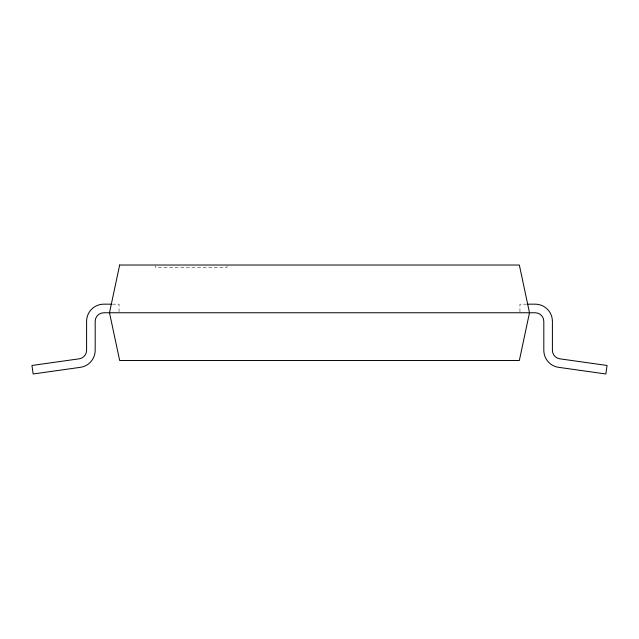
<?xml version="1.0" encoding="UTF-8"?>
<svg xmlns="http://www.w3.org/2000/svg" width="639" height="639" viewBox="0 0 639 639"><rect width="100%" height="100%" fill="white"/><g stroke="black" fill="none" stroke-linecap="round" stroke-linejoin="round"><path stroke-width="0.48" stroke-dasharray="3.19 2.4" d="M112.368 304.164L119.054 304.164L119.054 311.8M526.632 304.164L519.946 304.164L519.946 311.8M227.037 265.824L227.037 267.414L155.445 267.414L155.445 265.824"/><path stroke-width="0.96" d="M111.418 304.164L103.782 304.164A17.181 17.181 0 0 0 86.6 321.345L86.6 350.316A8.587 8.587 0 0 1 79.204 358.822L31.95 365.468L33.148 373.975L80.402 367.329A17.181 17.181 0 0 0 95.187 350.316L95.187 321.345A8.587 8.587 0 0 1 103.782 312.751L535.218 312.751A8.595 8.595 0 0 1 543.813 321.345L543.813 350.316A17.181 17.181 0 0 0 558.598 367.329L605.852 373.975L607.05 365.468L559.796 358.822A8.595 8.595 0 0 1 552.4 350.316L552.4 321.345A17.181 17.181 0 0 0 535.218 304.164L527.582 304.164M119.653 265.025L109.509 312.751L119.653 360.476L519.347 360.476L529.491 312.751L519.347 265.025L119.653 265.025"/></g></svg>
